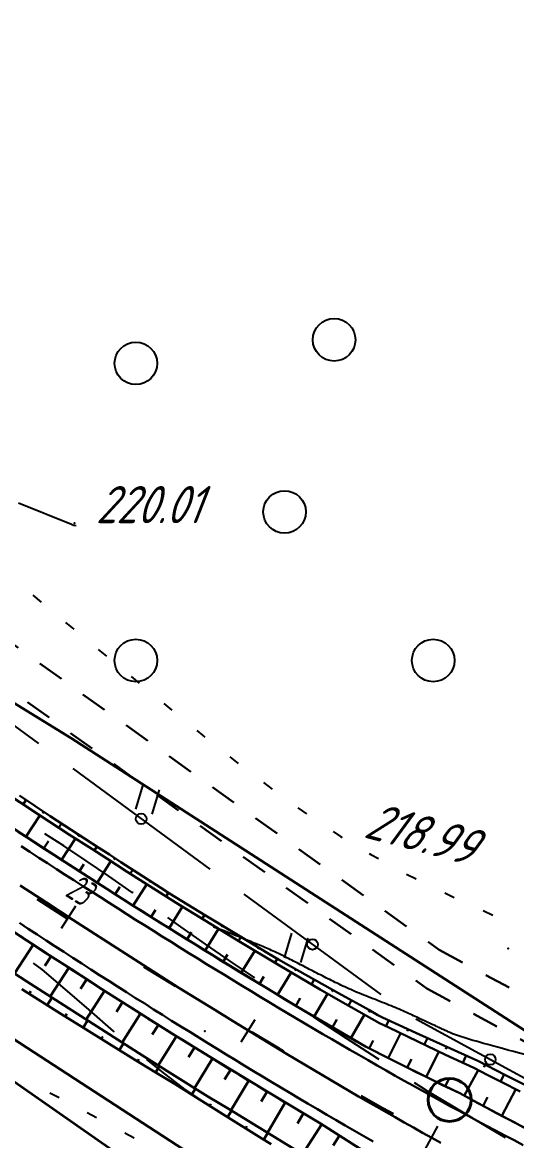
# Model space of a CAD drawing. Header units: millimetres. Extents: x -698 to 8131, y -704 to 4503.
# Drawn here: x 1473.2 to 1519.8, y 3541.6 to 3647 of the extents above; entities that cross this region are included whole.
import ezdxf

# ---------------------------------------------------------------- set-up
doc = ezdxf.new("R2010")
doc.units = ezdxf.units.MM
for name, pattern in [('CONTI', [0]), ('STRIHSMALL', [1, 0.5, -0.5]), ('STROT', [1.7, 0.5, -1.2])]:
    doc.linetypes.add(name, pattern=pattern)
for name, color, linetype, lineweight in [('10', 1, 'Continuous', 35), ('КОПИЯ_ОСЬ_13_ОТКОСЫ', 7, 'Continuous', 30), ('КОПИЯ_ОСЬ_ГРАНИЦЫ_ПОЛОС', 7, 'Continuous', 30), ('Огражд-перила', 1, 'ограждение2', 40), ('ОСЬ_ВЕРХ_ПОКРЫТИЯ_ГРАНИЦЫ_ПОЛОС', 7, 'Continuous', 30), ('ОСЬ_ВЕРХ_ПОКРЫТИЯ_ОСЬ', 1, 'Continuous', 30)]:
    doc.layers.add(name, color=color, linetype=linetype, lineweight=lineweight)
for name, color, linetype in [('_Ростелеком', 6, 'Continuous'), ('GOR_BDEFAULT', 212, 'CONTI'), ('PI_OTDEFAULT', 172, 'CONTI'), ('PI_STDEFAULT', 6, 'CONTI'), ('PI_TTDEFAULT', 5, 'CONTI'), ('PLN_O', 7, 'CONTI'), ('SIT_LDEFAULT', 7, 'CONTI'), ('ZAPSKDEFAULT', 7, 'CONTI'), ('Изменение выноски', 3, 'Continuous'), ('ОСЬ_ВЕРХ_ПОКРЫТИЯ_ПИКЕТЫ', 1, 'Continuous'), ('разметка', 7, 'Continuous')]:
    doc.layers.add(name, color=color, linetype=linetype)
doc.styles.add('eskd', font='isocpeui.ttf', dxfattribs={"width": 1.2})
doc.styles.get("Standard").update_dxf_attribs({"font": 'isocpeui.ttf'})
doc.styles.add('STYLE1', font='isocpeui.ttf', dxfattribs={"width": 0.9})
doc.linetypes.add('кабель_связи_проект.', pattern='A,10,-1,["/",STYLE1,S=3,R=0,X=0,Y=-1.5],-4.1', length=15.1)
doc.linetypes.add('ограждение2', pattern='A,0.25,-0.1,[132,ltypeshp.shx,S=0.1,R=0,X=-0.1,Y=0],-0.1,1', length=1.45)

# ---------------------------------------------------------------- blocks, each defined once
blk = doc.blocks.new('BL_2004')
at = {"color": 0}
blk.add_circle((0, 0), 2, dxfattribs=at)
blk = doc.blocks.new('BL_2011')
at = {"color": 0}
for p, q in [((0, 0), (0, 2.4)), ((1.6, 0), (1.6, 2.4))]:
    blk.add_line(p, q, dxfattribs=at)
blk = doc.blocks.new('7')
at = {"layer": 'Огражд-перила', "linetype": 'Continuous'}
blk.add_circle((0, 0), 2.03, dxfattribs=at)

msp = doc.modelspace()

# ---------------------------------------------------------------- linework, layer by layer
at = {"layer": '10'}
for points in [[(1046.54, 3727.06), (1198.73, 3733.06), (1220.21, 3730.38), (1260.15, 3712.3), (1366.67, 3650.01), (1391.9, 3633.6), (1426.22, 3611.28), (1477.83, 3579.5), (1522.49, 3550.7), (1558.31, 3536.5), (1597.92, 3523.88), (1628.59, 3510.07), (1698.42, 3498.65), (1715.91, 3495.08), (1834.88, 3470.78), (1953.68, 3446.5), (2141.8, 3408.07), (2216.55, 3392.8)], [(2162.78, 3383.77), (2086.08, 3399.1), (2023.84, 3412.1), (1914.29, 3434.96), (1842.82, 3450.02), (1748.35, 3469.32), (1605.03, 3494.4), (1606.56, 3488.91), (1596.89, 3490.53), (1543.04, 3509.99), (1510.86, 3521.34), (1481.72, 3540.65), (1368.53, 3619.73), (1289.9, 3664.83), (1246.89, 3688.96), (1228.04, 3695.53), (1204.68, 3699.25), (843.89, 3696)]]:
    msp.add_lwpolyline(points, dxfattribs=at)
at = {"layer": '_Ростелеком', "linetype": 'кабель_связи_проект.', "lineweight": 40, "ltscale": 0.25}
msp.add_lwpolyline([(1139.32, 3707.38), (1173.44, 3705.05), (1210.37, 3699.1), (1228.09, 3695.88), (1247.2, 3689.26), (1259.61, 3683.86), (1298.75, 3664.91), (1337.61, 3641.34), (1379.14, 3613.35), (1432.54, 3577.08), (1497.38, 3534.92), (1507.86, 3528.1), (1522.68, 3520.44), (1549.01, 3508.8), (1605.06, 3494.77), (1669.26, 3483.8), (1746.71, 3469.61), (1806.75, 3457.39), (1856.92, 3447.11), (1888.77, 3440.62), (1918.48, 3434.38), (2018.59, 3413.69), (2116.88, 3393.62), (2299.36, 3355.85)], dxfattribs=at)
at = {"layer": 'GOR_BDEFAULT', "color": 212, "flags": 128}
for points, elevation in [([(1478.3, 3599.53), (1478.11, 3599.55), (1478.05, 3599.56), (1478.03, 3599.57), (1477.99, 3599.59), (1477.94, 3599.61), (1477.88, 3599.64), (1472.89, 3601.66)], 220), ([(1543.09, 3543.16), (1542.31, 3542.92), (1542.18, 3542.94), (1542.03, 3542.96), (1541.88, 3542.99), (1541.71, 3543.03), (1541.53, 3543.08), (1541.33, 3543.14), (1541.13, 3543.21), (1540.91, 3543.28), (1540.69, 3543.36), (1540.45, 3543.45), (1540.2, 3543.55), (1539.94, 3543.65), (1539.67, 3543.76), (1539.39, 3543.88), (1539.1, 3544), (1538.8, 3544.14), (1538.49, 3544.27), (1538.17, 3544.41), (1537.84, 3544.56), (1537.49, 3544.71), (1537.13, 3544.87), (1536.75, 3545.03), (1536.35, 3545.19), (1535.93, 3545.36), (1535.5, 3545.53), (1535.04, 3545.7), (1534.57, 3545.88), (1534.07, 3546.06), (1533.54, 3546.23), (1532.99, 3546.41), (1532.42, 3546.59), (1531.82, 3546.77), (1531.2, 3546.95), (1530.57, 3547.13), (1529.91, 3547.3), (1529.25, 3547.48), (1528.57, 3547.66), (1527.89, 3547.84), (1527.2, 3548.01), (1526.51, 3548.19), (1525.83, 3548.36), (1525.14, 3548.53), (1524.46, 3548.7), (1523.79, 3548.87), (1523.13, 3549.04), (1522.48, 3549.2), (1521.85, 3549.37), (1521.24, 3549.53), (1520.64, 3549.68), (1520.06, 3549.83), (1519.5, 3549.98), (1518.97, 3550.12), (1518.46, 3550.26), (1517.97, 3550.39), (1517.51, 3550.52), (1517.08, 3550.64), (1516.68, 3550.75), (1516.3, 3550.86), (1515.96, 3550.95), (1515.66, 3551.04), (1513.75, 3551.66), (1513.69, 3551.69), (1513.62, 3551.72), (1513.55, 3551.75), (1513.48, 3551.78), (1513.41, 3551.82), (1513.33, 3551.85), (1513.24, 3551.89), (1513.16, 3551.93), (1513.07, 3551.97), (1512.98, 3552.01), (1512.88, 3552.06), (1512.78, 3552.1), (1512.68, 3552.15), (1512.58, 3552.2), (1512.47, 3552.25), (1512.36, 3552.3), (1512.24, 3552.35), (1512.13, 3552.4), (1512.01, 3552.46), (1511.89, 3552.51), (1511.76, 3552.57), (1511.63, 3552.63), (1511.5, 3552.69), (1511.37, 3552.75), (1511.24, 3552.82), (1511.1, 3552.88), (1510.96, 3552.94), (1510.82, 3553.01), (1510.67, 3553.08), (1510.52, 3553.15), (1510.38, 3553.22), (1510.22, 3553.29), (1510.07, 3553.36), (1509.91, 3553.43), (1509.75, 3553.51), (1509.59, 3553.58), (1509.42, 3553.66), (1509.25, 3553.73), (1509.08, 3553.81), (1508.9, 3553.89), (1508.72, 3553.97), (1508.54, 3554.05), (1508.35, 3554.13), (1508.16, 3554.21), (1507.96, 3554.29), (1507.76, 3554.37), (1507.55, 3554.46), (1507.34, 3554.54), (1507.13, 3554.62), (1506.91, 3554.71), (1506.69, 3554.79), (1506.48, 3554.88), (1506.26, 3554.96), (1506.04, 3555.05), (1505.82, 3555.13), (1505.6, 3555.22), (1505.39, 3555.3), (1505.18, 3555.39), (1504.97, 3555.47), (1504.76, 3555.56), (1504.56, 3555.64), (1504.36, 3555.73), (1504.17, 3555.82), (1503.97, 3555.9), (1503.79, 3555.99), (1503.6, 3556.07), (1503.42, 3556.16), (1503.24, 3556.24), (1503.06, 3556.33), (1502.88, 3556.42), (1502.7, 3556.5), (1502.53, 3556.59), (1502.35, 3556.68), (1502.18, 3556.76), (1502.01, 3556.85), (1501.83, 3556.94), (1501.66, 3557.02), (1501.49, 3557.11), (1501.31, 3557.2), (1501.14, 3557.29), (1500.97, 3557.38), (1500.79, 3557.46), (1500.62, 3557.55), (1500.45, 3557.64), (1500.28, 3557.73), (1500.11, 3557.81), (1499.94, 3557.9), (1499.77, 3557.99), (1499.61, 3558.08), (1499.44, 3558.16), (1499.27, 3558.25), (1499.11, 3558.33), (1498.95, 3558.42), (1498.78, 3558.5), (1498.62, 3558.59), (1498.46, 3558.67), (1498.3, 3558.75), (1498.14, 3558.83), (1497.98, 3558.91), (1497.82, 3558.99), (1497.66, 3559.07), (1497.5, 3559.15), (1497.35, 3559.23), (1497.19, 3559.3), (1497.03, 3559.38), (1496.87, 3559.45), (1496.71, 3559.52), (1496.55, 3559.59), (1496.39, 3559.66), (1496.23, 3559.73), (1496.07, 3559.8), (1495.9, 3559.87), (1495.74, 3559.93), (1495.58, 3560), (1495.41, 3560.07), (1495.25, 3560.14), (1495.08, 3560.2), (1494.91, 3560.27), (1494.74, 3560.34), (1494.58, 3560.41), (1494.4, 3560.48), (1494.23, 3560.55), (1494.06, 3560.61), (1493.89, 3560.68), (1493.72, 3560.75), (1493.56, 3560.82), (1493.39, 3560.89), (1493.23, 3560.95), (1493.07, 3561.02), (1492.92, 3561.08), (1492.77, 3561.14), (1492.63, 3561.2), (1492.5, 3561.25), (1492.37, 3561.3), (1492.25, 3561.35), (1491.25, 3561.72)], 218)]:
    msp.add_lwpolyline(points, dxfattribs=dict(at, elevation=elevation))
at = {"layer": 'PI_STDEFAULT', "color": 6}
msp.add_point((1490.43, 3551.91, 218.07), dxfattribs=at)
at = {"layer": 'PI_TTDEFAULT', "color": 5}
for p in [(1478.15, 3599.78, 220.01), (1503.28, 3570.2, 218.99), (1518.99, 3559.7, 218.65)]:
    msp.add_point(p, dxfattribs=at)
at = {"layer": 'PLN_O'}
for p, q in [((1469.11, 3583.15), (1474.76, 3579.01)), ((1477.98, 3576.64), (1490.88, 3567.18)), ((1494.11, 3564.81), (1507.01, 3555.35)), ((1510.29, 3553.08), (1524.33, 3545.4))]:
    msp.add_line(p, q, dxfattribs=at)
for centre in [(1484.43, 3571.91), (1500.56, 3560.08), (1517.31, 3549.24)]:
    msp.add_circle(centre, 0.5, dxfattribs=at)
at = {"layer": 'SIT_LDEFAULT', "color": 7}
for p, q in [((1474.24, 3592.98), (1475.01, 3592.34)), ((1477.31, 3590.42), (1478.08, 3589.78)), ((1480.38, 3587.88), (1481.15, 3587.24)), ((1483.48, 3585.32), (1484.25, 3584.68)), ((1486.55, 3582.77), (1487.33, 3582.14)), ((1489.66, 3580.25), (1490.2, 3579.81)), ((1490.2, 3579.81), (1490.43, 3579.62)), ((1492.79, 3577.76), (1493.57, 3577.14)), ((1495.95, 3575.32), (1496.75, 3574.72)), ((1499.19, 3572.96), (1500, 3572.38)), ((1477.15, 3569.36), (1475.35, 3570.51)), ((1502.5, 3570.71), (1503.28, 3570.2)), ((1503.28, 3570.2), (1503.33, 3570.17)), ((1479.25, 3567.97), (1477.15, 3569.36)), ((1481.38, 3566.5), (1479.25, 3567.96)), ((1505.91, 3568.64), (1506.05, 3568.56)), ((1506.05, 3568.56), (1506.79, 3568.16)), ((1509.42, 3566.71), (1510.31, 3566.25)), ((1483.59, 3564.97), (1481.38, 3566.51)), ((1483.66, 3564.93), (1483.59, 3564.98)), ((1513.01, 3564.93), (1513.91, 3564.5)), ((1488.17, 3561.75), (1486.93, 3562.63)), ((1516.64, 3563.26), (1517.55, 3562.85)), ((1490.49, 3560.11), (1488.17, 3561.75)), ((1492.81, 3558.5), (1490.49, 3560.11)), ((1474.27, 3558.31), (1475.06, 3557.7)), ((1495.12, 3556.92), (1492.81, 3558.5)), ((1475.06, 3557.7), (1477.25, 3555.87)), ((1477.25, 3555.87), (1479.5, 3553.92)), ((1479.5, 3553.92), (1481.78, 3551.92)), ((1503.77, 3551.21), (1500.68, 3553.22)), ((1481.78, 3551.92), (1481.88, 3551.83)), ((1506.67, 3549.32), (1503.77, 3551.21)), ((1484.93, 3549.23), (1486.33, 3548.09)), ((1506.83, 3549.22), (1506.67, 3549.32)), ((1486.33, 3548.09), (1488.55, 3546.42)), ((1510.78, 3546.65), (1510.18, 3547.04)), ((1475.82, 3546.11), (1476.7, 3545.64)), ((1488.55, 3546.42), (1491.05, 3544.74)), ((1511.4, 3546.26), (1510.78, 3546.66)), ((1512.19, 3545.78), (1511.4, 3546.26)), ((1514.28, 3544.52), (1512.19, 3545.78)), ((1491.05, 3544.74), (1493.08, 3543.48)), ((1479.35, 3544.23), (1480.23, 3543.76)), ((1517.21, 3542.75), (1514.28, 3544.52)), ((1518.73, 3541.84), (1517.21, 3542.75)), ((1482.88, 3542.33), (1483.76, 3541.86))]:
    msp.add_line(p, q, dxfattribs=at)
at = {"layer": 'Изменение выноски', "color": 6, "linetype": 'STRIHSMALL', "lineweight": 30, "ltscale": 5}
for points in [[(556.33, 3860.56), (604.92, 3817.02), (628.18, 3799.3), (686.1, 3761.1), (720.91, 3742.41), (750.29, 3732.58), (769.13, 3728.28), (789.49, 3727.11), (889.15, 3726.4), (1065.26, 3728.59), (1211.22, 3732.1), (1235.19, 3728.31), (1268.03, 3716.59), (1413.95, 3630.28), (1512.48, 3559.58), (1541.19, 3544.01), (1583.74, 3530.32), (1643.33, 3517.86), (1703.53, 3507.5), (1908.59, 3467.92), (1956.68, 3459.18)], [(555.17, 3856.91), (603.76, 3813.37), (627.02, 3795.65), (684.94, 3757.46), (719.75, 3738.77), (749.12, 3728.93), (767.97, 3724.63), (788.33, 3723.46), (887.99, 3722.75), (1064.1, 3724.94), (1210.06, 3728.46), (1234.03, 3724.67), (1266.87, 3712.94), (1412.79, 3626.64), (1511.32, 3555.93), (1540.03, 3540.36), (1582.58, 3526.67), (1642.17, 3514.21), (1702.36, 3503.85), (1907.42, 3464.27), (1955.51, 3455.53)]]:
    msp.add_lwpolyline(points, dxfattribs=at)
at = {"layer": 'КОПИЯ_ОСЬ_13_ОТКОСЫ'}
for points in [[(1350.57, 3652.42), (1457.17, 3581.01), (1466.76, 3574.68), (1471.77, 3571.4), (1476.37, 3568.42), (1479.89, 3566.15), (1483.5, 3563.85), (1485.6, 3562.52), (1491.93, 3558.58), (1495.53, 3556.39), (1499.14, 3554.21), (1504.27, 3551.2), (1505.56, 3550.45), (1507.77, 3549.33), (1512.21, 3547.13), (1514.44, 3546.05), (1516.17, 3545.11), (1517.91, 3544.18), (1521.84, 3542.12)], [(1367.8, 3643.99), (1458.52, 3583.03), (1469.35, 3575.87), (1474.76, 3572.32), (1477.68, 3570.42), (1479.77, 3569.07), (1481.19, 3568.16), (1483.12, 3566.93), (1487.73, 3564.01), (1489.41, 3562.96), (1491.94, 3561.41), (1493.63, 3560.37), (1497.44, 3558.08), (1501.28, 3555.83), (1502.99, 3554.85), (1506.86, 3552.67), (1507.74, 3552.24), (1510.41, 3550.95), (1513.08, 3549.68), (1515.76, 3548.44), (1517.07, 3547.77), (1518.38, 3547.1), (1520.13, 3546.23)], [(1367.8, 3643.99), (1458.52, 3583.03), (1469.35, 3575.87), (1474.76, 3572.32), (1477.68, 3570.42), (1479.77, 3569.07), (1481.19, 3568.16), (1483.12, 3566.93), (1487.73, 3564.01), (1489.41, 3562.96), (1491.94, 3561.41), (1493.63, 3560.37), (1497.44, 3558.08), (1501.28, 3555.83), (1502.99, 3554.85), (1506.86, 3552.67), (1507.74, 3552.24), (1510.41, 3550.95), (1513.08, 3549.68), (1515.76, 3548.44), (1517.07, 3547.77), (1518.38, 3547.1), (1520.13, 3546.23)], [(1353.6, 3640.76), (1461.45, 3568.52), (1467.71, 3564.36), (1471.9, 3561.6), (1475.43, 3559.29), (1477.79, 3557.77), (1480.74, 3555.86), (1483.71, 3553.97), (1487.33, 3551.7), (1490.96, 3549.44), (1496.13, 3546.3), (1501.33, 3543.21), (1506.43, 3539.93), (1508.14, 3538.85), (1509.86, 3537.78), (1512.96, 3536.08), (1516.08, 3534.41), (1518.77, 3533), (1521.48, 3531.61)], [(1351.91, 3638.24), (1442.58, 3577.2), (1450.86, 3571.59), (1456.82, 3567.53), (1463.36, 3563.25), (1467.15, 3560.78), (1473.66, 3556.58), (1480.28, 3552.33), (1484.54, 3549.62), (1487.11, 3548.01), (1490.72, 3545.76), (1492.7, 3544.54), (1499.63, 3540.31), (1503.87, 3537.48), (1508.14, 3534.68), (1509.91, 3533.66), (1515.24, 3530.63), (1516.58, 3529.89), (1521.54, 3527.21), (1522.91, 3526.49), (1525.82, 3524.98), (1527.99, 3522.83), (1527.99, 3522.82)], [(1351.91, 3638.24), (1442.58, 3577.2), (1450.86, 3571.59), (1456.82, 3567.53), (1463.36, 3563.25), (1467.15, 3560.78), (1473.66, 3556.58), (1480.28, 3552.33), (1484.54, 3549.62), (1487.11, 3548.01), (1490.72, 3545.76), (1492.7, 3544.54), (1499.63, 3540.31), (1503.87, 3537.48), (1508.14, 3534.68), (1509.91, 3533.66), (1515.24, 3530.63), (1516.58, 3529.89), (1521.54, 3527.21), (1522.91, 3526.49), (1525.82, 3524.98), (1527.99, 3522.83), (1531.92, 3518.68), (1531.92, 3518.68)], [(1472.96, 3574.1), (1475.86, 3572.17), (1480.43, 3569.18), (1481.44, 3568.54), (1482.52, 3567.84), (1484.61, 3566.49), (1486.28, 3565.42), (1487.11, 3564.89), (1490.48, 3562.81), (1493.87, 3560.75), (1495.56, 3559.73), (1496.46, 3559.19), (1497.37, 3558.66), (1498.29, 3558.13), (1503.28, 3555.33), (1505.01, 3554.38), (1505.87, 3553.9), (1506.73, 3553.42), (1507.16, 3553.19), (1510.29, 3551.74), (1513.89, 3550.12), (1515.23, 3549.51), (1516.13, 3549.1), (1518.73, 3547.75), (1519.61, 3547.31), (1522.22, 3546)], [(1473.58, 3573.68), (1473.31, 3573.27)], [(1473.57, 3570.23), (1474.88, 3572.24)], [(1475.25, 3572.58), (1475.15, 3572.44)], [(1476.92, 3571.48), (1476.66, 3571.09)], [(1476.93, 3568.06), (1478.23, 3570.07)], [(1478.59, 3570.39), (1478.5, 3570.26)], [(1475.25, 3569.14), (1475.69, 3569.81)], [(1480.26, 3569.29), (1480.02, 3568.92)], [(1480.3, 3565.89), (1481.58, 3567.91)], [(1481.95, 3568.21), (1481.87, 3568.09)], [(1478.61, 3566.97), (1479.04, 3567.65)], [(1483.63, 3567.12), (1483.39, 3566.76)], [(1483.67, 3563.74), (1484.95, 3565.77)], [(1485.31, 3566.04), (1485.23, 3565.92)], [(1481.98, 3564.82), (1482.41, 3565.49)], [(1487, 3564.97), (1486.77, 3564.62)], [(1487.06, 3561.62), (1488.32, 3563.64)], [(1488.69, 3563.92), (1488.62, 3563.8)], [(1485.36, 3562.68), (1485.79, 3563.35)], [(1490.4, 3562.87), (1490.17, 3562.49)], [(1490.45, 3559.5), (1491.72, 3561.54)], [(1492.1, 3561.82), (1492.03, 3561.7)], [(1488.75, 3560.56), (1489.17, 3561.23)], [(1493.81, 3560.78), (1493.58, 3560.4)], [(1474.27, 3560.05), (1472.49, 3557.33)], [(1493.86, 3557.4), (1495.12, 3559.47)], [(1495.52, 3559.75), (1495.45, 3559.62)], [(1475.94, 3558.96), (1475.36, 3558.05)], [(1492.15, 3558.45), (1492.57, 3559.13)], [(1497.25, 3558.73), (1497.02, 3558.34)], [(1477.62, 3557.87), (1475.87, 3555.16)], [(1497.28, 3555.33), (1498.54, 3557.43)], [(1498.99, 3557.74), (1498.91, 3557.61)], [(1479.3, 3556.79), (1478.72, 3555.88)], [(1495.57, 3556.36), (1495.98, 3557.06)], [(1500.73, 3556.77), (1500.47, 3556.31)], [(1473.2, 3555.87), (1476.87, 3553.55), (1479.01, 3552.21), (1481.15, 3550.87), (1484.16, 3549.01), (1485.89, 3547.95), (1487.62, 3546.91), (1488.49, 3546.39), (1492.13, 3544.08), (1495.79, 3541.8), (1496.66, 3541.27)], [(1473.89, 3555.43), (1474.05, 3555.67)], [(1480.99, 3555.71), (1479.26, 3552.99)], [(1500.72, 3553.29), (1501.98, 3555.43)], [(1502.47, 3555.79), (1502.39, 3555.63)], [(1475.58, 3554.36), (1476.03, 3555.06)], [(1482.67, 3554.63), (1482.1, 3553.73)], [(1498.99, 3554.3), (1499.41, 3555)], [(1504.22, 3554.82), (1503.95, 3554.31)], [(1477.28, 3553.3), (1477.42, 3553.53)], [(1484.36, 3553.56), (1482.64, 3550.83)], [(1504.16, 3551.26), (1505.46, 3553.46)], [(1505.97, 3553.84), (1505.88, 3553.68)], [(1478.97, 3552.23), (1479.39, 3552.9)], [(1486.05, 3552.5), (1485.48, 3551.58)], [(1502.44, 3552.27), (1502.86, 3552.99)], [(1507.74, 3552.92), (1507.48, 3552.37)], [(1509.56, 3552.08), (1509.47, 3551.89)], [(1480.67, 3551.17), (1480.81, 3551.4)], [(1487.75, 3551.43), (1486.03, 3548.68)], [(1505.91, 3550.28), (1506.29, 3551.04)], [(1507.69, 3549.37), (1508.86, 3551.69)], [(1511.38, 3551.25), (1511.09, 3550.62)], [(1482.37, 3550.12), (1482.76, 3550.75)], [(1489.45, 3550.38), (1488.88, 3549.46)], [(1511.27, 3547.59), (1512.45, 3549.97)], [(1513.2, 3550.43), (1513.11, 3550.22)], [(1484.07, 3549.06), (1484.2, 3549.28)], [(1491.15, 3549.33), (1489.46, 3546.55)], [(1509.48, 3548.48), (1509.87, 3549.26)], [(1515.02, 3549.6), (1514.71, 3548.92)], [(1485.77, 3548.02), (1486.14, 3548.62)], [(1492.86, 3548.29), (1492.29, 3547.36)], [(1514.86, 3545.82), (1516.16, 3548.23)], [(1516.83, 3548.74), (1516.71, 3548.52)], [(1518.6, 3547.82), (1518.26, 3547.16)], [(1487.49, 3546.99), (1487.61, 3547.19)], [(1494.57, 3547.25), (1492.86, 3544.44)], [(1513.07, 3546.71), (1513.45, 3547.51)], [(1489.19, 3545.94), (1489.54, 3546.49)], [(1496.28, 3546.21), (1495.72, 3545.27)], [(1516.62, 3544.87), (1517.05, 3545.68)], [(1518.38, 3543.93), (1519.7, 3546.44)], [(1490.88, 3544.87), (1491, 3545.06)], [(1498, 3545.19), (1496.31, 3542.34)], [(1492.57, 3543.81), (1492.94, 3544.39)], [(1499.72, 3544.17), (1499.15, 3543.22)], [(1494.27, 3542.75), (1494.39, 3542.94)], [(1501.44, 3543.15), (1499.62, 3540.32)], [(1495.97, 3541.69), (1496.35, 3542.31)], [(1503.12, 3542.06), (1502.51, 3541.12)]]:
    msp.add_lwpolyline(points, dxfattribs=at)
at = {"layer": 'КОПИЯ_ОСЬ_ГРАНИЦЫ_ПОЛОС'}
for points in [[(1472.85, 3570.7), (1473.68, 3570.16), (1474.5, 3569.63), (1475.33, 3569.09), (1476.16, 3568.55), (1476.99, 3568.02), (1477.81, 3567.49), (1478.64, 3566.95), (1479.47, 3566.42), (1479.93, 3566.13)], [(1472.41, 3561.27), (1473.25, 3560.72), (1474.09, 3560.17), (1474.93, 3559.62), (1475.45, 3559.28)]]:
    msp.add_lwpolyline(points, dxfattribs=at)
at = {"layer": 'ОСЬ_ВЕРХ_ПОКРЫТИЯ_ГРАНИЦЫ_ПОЛОС', "linetype": 'Continuous'}
for points in [[(1472.89, 3570.68), (1473.72, 3570.14), (1474.54, 3569.6), (1475.37, 3569.06), (1476.2, 3568.53), (1477.03, 3567.99), (1477.86, 3567.45), (1478.69, 3566.92), (1479.52, 3566.39), (1480.36, 3565.85), (1481.19, 3565.32), (1482.02, 3564.79), (1482.85, 3564.26), (1483.69, 3563.73), (1484.52, 3563.21), (1485.35, 3562.68), (1486.19, 3562.15), (1487.02, 3561.63), (1487.86, 3561.11), (1488.69, 3560.58), (1489.53, 3560.06), (1490.37, 3559.54), (1491.21, 3559.03), (1492.04, 3558.51), (1492.88, 3558), (1493.72, 3557.48), (1494.56, 3556.97), (1495.41, 3556.46), (1496.25, 3555.95), (1497.09, 3555.44), (1497.93, 3554.93), (1498.78, 3554.43), (1499.62, 3553.93), (1500.47, 3553.42), (1501.32, 3552.92), (1502.16, 3552.43), (1503.01, 3551.93), (1503.86, 3551.44), (1504.71, 3550.94), (1505.56, 3550.45), (1506.36, 3550.04), (1507.17, 3549.64), (1507.97, 3549.23), (1508.78, 3548.83), (1509.59, 3548.42), (1510.39, 3548.02), (1511.2, 3547.62), (1512.01, 3547.23), (1512.82, 3546.83), (1513.63, 3546.44), (1514.44, 3546.05), (1515.28, 3545.59), (1516.13, 3545.13), (1516.99, 3544.67), (1517.84, 3544.22), (1518.69, 3543.77), (1519.54, 3543.32), (1520.4, 3542.87)], [(1520.41, 3541.17), (1519.54, 3541.62), (1518.68, 3542.08), (1517.81, 3542.53), (1516.95, 3542.99), (1516.08, 3543.46), (1515.22, 3543.92), (1514.36, 3544.39), (1513.49, 3544.85), (1512.63, 3545.33), (1511.77, 3545.8), (1510.92, 3546.27), (1510.06, 3546.75), (1509.2, 3547.23), (1508.35, 3547.71), (1507.49, 3548.2), (1506.64, 3548.68), (1505.79, 3549.17), (1504.94, 3549.66), (1504.09, 3550.15), (1503.24, 3550.64), (1502.39, 3551.14), (1501.54, 3551.63), (1500.69, 3552.13), (1499.85, 3552.63), (1499, 3553.13), (1498.16, 3553.63), (1497.31, 3554.14), (1496.47, 3554.65), (1495.63, 3555.15), (1494.79, 3555.66), (1493.95, 3556.17), (1493.11, 3556.69), (1492.27, 3557.2), (1491.43, 3557.71), (1490.59, 3558.23), (1489.76, 3558.75), (1488.92, 3559.27), (1488.08, 3559.79), (1487.25, 3560.31), (1486.41, 3560.83), (1485.58, 3561.35), (1484.75, 3561.88), (1483.91, 3562.41), (1483.08, 3562.93), (1482.25, 3563.46), (1481.42, 3563.99), (1480.59, 3564.52), (1479.76, 3565.05), (1478.93, 3565.58), (1478.1, 3566.12), (1477.27, 3566.65), (1476.44, 3567.18), (1475.61, 3567.72), (1474.78, 3568.25), (1473.95, 3568.79), (1473.13, 3569.33)]]:
    msp.add_lwpolyline(points, dxfattribs=at)
at = {"layer": 'ОСЬ_ВЕРХ_ПОКРЫТИЯ_ГРАНИЦЫ_ПОЛОС', "linetype": 'Continuous', "lineweight": 30}
for points in [[(1506.27, 3541.52), (1505.39, 3542.02), (1504.52, 3542.52), (1503.65, 3543.02), (1502.78, 3543.53), (1501.91, 3544.03), (1501.04, 3544.54), (1500.17, 3545.05), (1499.31, 3545.56), (1498.44, 3546.08), (1497.58, 3546.59), (1496.72, 3547.11), (1495.86, 3547.63), (1495, 3548.15), (1494.14, 3548.67), (1493.28, 3549.19), (1492.42, 3549.72), (1491.57, 3550.24), (1490.71, 3550.77), (1489.86, 3551.3), (1489.01, 3551.83), (1488.15, 3552.36), (1487.3, 3552.89), (1486.45, 3553.43), (1485.6, 3553.96), (1484.76, 3554.5), (1483.91, 3555.03), (1483.06, 3555.57), (1482.21, 3556.11), (1481.37, 3556.65), (1480.52, 3557.19), (1479.68, 3557.73), (1478.84, 3558.28), (1478, 3558.82), (1477.15, 3559.37), (1476.31, 3559.91), (1475.47, 3560.46), (1474.63, 3561.01), (1473.79, 3561.55), (1472.96, 3562.1)], [(1501.44, 3543.15), (1501.4, 3543.17), (1500.53, 3543.68), (1499.67, 3544.19), (1498.8, 3544.7), (1497.93, 3545.22), (1497.07, 3545.74), (1496.2, 3546.25), (1495.34, 3546.77), (1494.48, 3547.29), (1493.62, 3547.82), (1492.76, 3548.34), (1491.9, 3548.86), (1491.04, 3549.39), (1490.19, 3549.92), (1489.33, 3550.45), (1488.48, 3550.98), (1487.62, 3551.51), (1486.77, 3552.04), (1485.92, 3552.58), (1485.07, 3553.11), (1484.22, 3553.65), (1483.37, 3554.19), (1482.52, 3554.73), (1481.68, 3555.27), (1480.83, 3555.81), (1479.98, 3556.35), (1479.14, 3556.89), (1478.3, 3557.44), (1477.45, 3557.98), (1476.61, 3558.53), (1475.77, 3559.07), (1474.93, 3559.62), (1474.09, 3560.17), (1473.25, 3560.72), (1472.41, 3561.27)]]:
    msp.add_lwpolyline(points, dxfattribs=at)
at = {"layer": 'ОСЬ_ВЕРХ_ПОКРЫТИЯ_ОСЬ'}
msp.add_lwpolyline([(1473.03, 3565.64), (1475.51, 3564.02), (1478, 3562.4), (1479.66, 3561.32), (1481.32, 3560.25), (1482.98, 3559.18), (1484.65, 3558.12), (1486.32, 3557.06), (1487.99, 3556), (1489.67, 3554.95), (1491.35, 3553.9), (1493.03, 3552.87), (1494.72, 3551.83), (1496.41, 3550.8), (1498.1, 3549.78), (1499.8, 3548.76), (1501.5, 3547.75), (1502.35, 3547.25), (1503.2, 3546.75), (1504.06, 3546.25), (1504.91, 3545.76), (1505.77, 3545.26), (1506.63, 3544.77), (1507.49, 3544.28), (1508.35, 3543.79), (1509.21, 3543.3), (1510.07, 3542.82), (1510.93, 3542.33), (1511.8, 3541.85), (1512.66, 3541.37)], dxfattribs=at)
at = {"layer": 'ОСЬ_ВЕРХ_ПОКРЫТИЯ_ПИКЕТЫ'}
for p, q in [((1476.93, 3561.6), (1478.29, 3563.7)), ((1476.93, 3561.6), (1478.29, 3563.7)), ((1493.86, 3550.89), (1495.16, 3553.02)), ((1511.17, 3540.77), (1512.38, 3542.96))]:
    msp.add_line(p, q, dxfattribs=at)
at = {"layer": 'разметка', "linetype": 'STROT', "lineweight": 30, "ltscale": 7}
msp.add_lwpolyline([(466.86, 3921.65), (466.86, 3921.65, 0.010848), (512.36, 3874.57, 0.026039), (590.28, 3805.55, 0.004471), (613.92, 3787.09, 0.012597), (642.43, 3765.7, 0.122053), (777.24, 3714.2, 0.036279), (867.13, 3712.22), (1097.51, 3718.68, -0.037498), (1187.39, 3716.7, -0.079736), (1278.74, 3690.32, -0.037499), (1355.84, 3644.07), (1454.92, 3577.7, 0.037498), (1532.02, 3531.45, 0.023279), (1557.8, 3520.74, 0.037464), (1644.98, 3498.75), (2134.5, 3400.96), (2134.5, 3400.96)], format="xyb", dxfattribs=at)

# ---------------------------------------------------------------- block references
at = {"layer": 'ZAPSKDEFAULT', "color": 7, "rotation": 342.9999999999999}
for name, p in [('BL_2004', (1502.6, 3617.05)), ('BL_2004', (1483.93, 3614.83)), ('BL_2004', (1497.93, 3600.83)), ('BL_2004', (1483.93, 3586.83)), ('BL_2004', (1511.93, 3586.83)), ('BL_2011', (1483.93, 3572.83)), ('BL_2011', (1497.93, 3558.83))]:
    msp.add_blockref(name, p, dxfattribs=at)
at = {"layer": 'Огражд-перила', "linetype": 'Continuous', "rotation": 199.9840209747262}
msp.add_blockref('7', (1513.47, 3545.43), dxfattribs=at)

# ---------------------------------------------------------------- texts
at = {"layer": 'PI_OTDEFAULT', "color": 172, "style": 'eskd', "oblique": 10, "width": 0.8}
msp.add_text('220.01', height=3.5, dxfattribs=at).set_placement((1480.15, 3599.77))
msp.add_text('218.99', height=3.5, rotation=345.0823, dxfattribs=at).set_placement((1505.27, 3570.2))
at = {"layer": 'ОСЬ_ВЕРХ_ПОКРЫТИЯ_ПИКЕТЫ', "width": 0.6}
msp.add_text('23', height=2.5, rotation=326.9668, dxfattribs=at).set_placement((1477.17, 3564.72))

doc.saveas('drawing.dxf')
